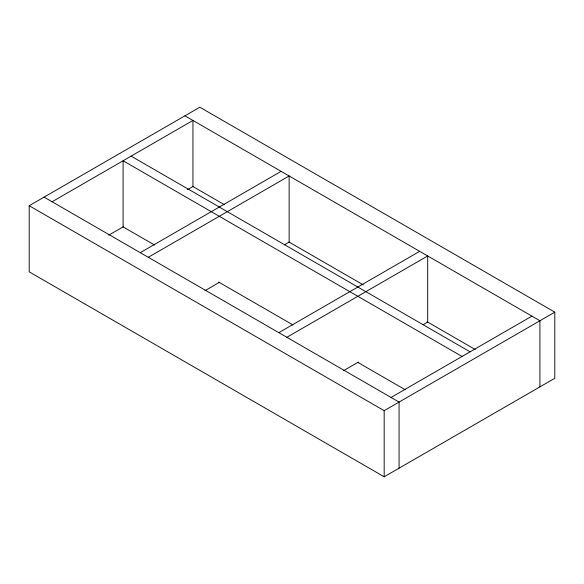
<?xml version="1.0" encoding="UTF-8"?>
<svg xmlns="http://www.w3.org/2000/svg" width="584" height="584" viewBox="0 0 584 584"><rect width="100%" height="100%" fill="white"/><g stroke="black" fill="none" stroke-linecap="round" stroke-linejoin="round"><path stroke-width="0.88" d="M29.2 205.721L199.823 107.215L554.8 312.163L554.8 378.279L384.177 476.785L29.2 271.837L29.2 205.721L384.177 410.669L554.8 312.163M52.1 201.757L192.946 120.443L192.946 186.552L187.442 189.734M108.755 235.162L123.706 226.526M140.277 252.66L281.123 171.346M148.292 257.288L289.138 175.974L289.138 242.083L284.415 244.813M204.94 290.693L219.109 282.517M278.831 332.661L419.677 251.339M286.846 337.289L427.692 255.967L427.692 322.083L422.977 324.806M343.502 370.687L358.452 362.058M391.054 397.449L531.9 316.134M184.931 115.814L539.915 320.755L539.915 386.871M192.822 186.478L224.373 204.699M289.058 242.039L363.212 284.853M427.108 321.74L475.23 349.524M131.115 156.14L470.062 351.831M462.046 356.459L123.1 160.768L123.1 226.884L154.702 245.127M218.701 282.072L292.971 324.952M357.758 362.357L405.157 389.725M44.085 197.129L399.069 402.077L399.069 468.185M384.177 410.669L384.177 476.785"/></g></svg>
